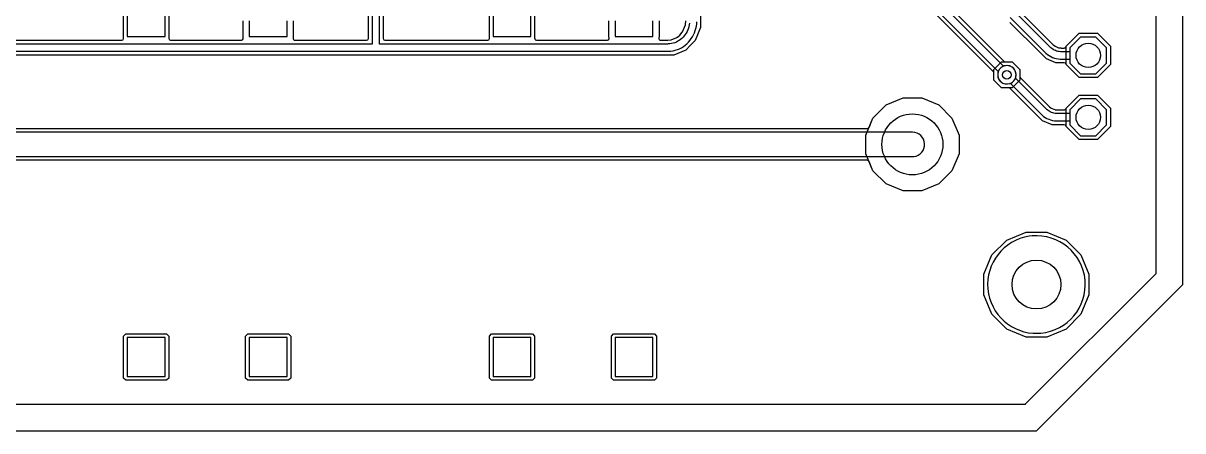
# Model space of a CAD drawing. Header units: millimetres. Extents: x 0 to 95, y 0 to 50.
# Drawn here: x 47.46 to 95, y 0 to 16.72 of the extents above; entities that cross this region are included whole.
import ezdxf

# ---------------------------------------------------------------- set-up
doc = ezdxf.new("R2010")
doc.units = ezdxf.units.MM

msp = doc.modelspace()

# ---------------------------------------------------------------- linework, layer by layer
at = {"layer": '16_copper'}
for points in [[(6.484, 1.092), (88.516, 1.092), (88.524, 1.093), (88.533, 1.094, 0.087654), (88.557, 1.104), (88.563, 1.109), (88.57, 1.115), (93.885, 6.43), (93.891, 6.437), (93.896, 6.443, 0.087651), (93.906, 6.468), (93.907, 6.475), (93.908, 6.484), (93.908, 43.516)], [(77.002, 25.819), (87.663, 15.158), (87.67, 15.153), (87.677, 15.147, 0.087651), (87.701, 15.137), (87.709, 15.137), (87.717, 15.136), (88.009, 15.136), (88.319, 14.825), (88.319, 14.385), (88.009, 14.074), (87.569, 14.074), (87.258, 14.385), (87.258, 14.676), (87.257, 14.685), (87.256, 14.693, 0.087654), (87.246, 14.718), (87.241, 14.723), (87.236, 14.73), (76.575, 25.391)], [(76.682, 25.499), (87.437, 14.744), (87.43, 14.727, 1), (88.148, 14.483), (88.16, 14.531, 0.577349), (87.667, 14.964), (87.649, 14.957), (76.873, 25.732)]]:
    msp.add_lwpolyline(points, format="xyb", dxfattribs=at)
for points in [[(90.747, 14.492), (90.216, 15.023), (90.216, 15.774), (90.747, 16.305), (91.498, 16.305), (92.029, 15.774), (92.029, 15.023), (91.498, 14.492)], [(91.877, 15.086), (91.877, 15.711), (91.435, 16.153), (90.81, 16.153), (90.368, 15.711), (90.368, 15.086), (90.81, 14.645), (91.435, 14.645)], [(83.536, 9.837), (82.834, 10.128), (82.297, 10.665), (82.006, 11.367), (82.006, 12.128), (82.297, 12.83), (82.834, 13.367), (83.536, 13.658), (84.296, 13.658), (84.998, 13.367), (85.536, 12.83), (85.827, 12.128), (85.827, 11.367), (85.536, 10.665), (84.998, 10.128), (84.296, 9.837)], [(90.747, 11.952), (90.216, 12.483), (90.216, 13.234), (90.747, 13.765), (91.498, 13.765), (92.029, 13.234), (92.029, 12.483), (91.498, 11.952)], [(91.877, 12.546), (91.877, 13.171), (91.435, 13.613), (90.81, 13.613), (90.368, 13.171), (90.368, 12.546), (90.81, 12.105), (91.435, 12.105)], [(88.572, 3.848), (87.781, 4.175), (87.175, 4.781), (86.848, 5.572), (86.848, 6.428), (87.175, 7.219), (87.781, 7.825), (88.572, 8.152), (89.428, 8.152), (90.219, 7.825), (90.825, 7.219), (91.152, 6.428), (91.152, 5.572), (90.825, 4.781), (90.219, 4.175), (89.428, 3.848)]]:
    msp.add_lwpolyline(points, close=True, dxfattribs=at)
msp.add_lwpolyline([(89.181, 4.007, 1), (88.819, 7.993), (88.699, 7.978, 0.941339), (89.06, 4)], format="xyb", close=True, dxfattribs=at)
at = {"layer": '1_copper'}
for points in [[(6.484, 1.092), (88.516, 1.092), (88.524, 1.093), (88.533, 1.094, 0.087654), (88.557, 1.104), (88.563, 1.109), (88.57, 1.115), (93.885, 6.43), (93.891, 6.437), (93.896, 6.443, 0.087651), (93.906, 6.468), (93.907, 6.475), (93.908, 6.484), (93.908, 43.516)], [(62.215, 21.167), (62.215, 16.095), (62.216, 16.089, 0.392588), (62.291, 16.019), (66.496, 16.019), (66.502, 16.019, 0.392588), (66.573, 16.095), (66.573, 17.838)], [(58.529, 16.823), (58.529, 16.142), (58.522, 16.115, 0.49317), (58.595, 16.019), (61.534, 16.019), (61.54, 16.019, 0.392588), (61.61, 16.095), (61.61, 20.717)], [(47.051, 16.019), (51.496, 16.019), (51.502, 16.019, 0.392588), (51.573, 16.095), (51.573, 17.838)], [(53.427, 17.838), (53.427, 16.095), (53.428, 16.089, 0.392588), (53.504, 16.019), (56.405, 16.019), (56.409, 16.019), (56.414, 16.019, 0.294752), (56.477, 16.072), (56.478, 16.078), (56.48, 16.084, 0.076222), (56.478, 16.115), (56.471, 16.142), (56.471, 16.823)], [(68.427, 17.838), (68.427, 16.095), (68.428, 16.089, 0.392588), (68.504, 16.019), (71.405, 16.019), (71.409, 16.019), (71.414, 16.019, 0.294752), (71.477, 16.072), (71.478, 16.078), (71.48, 16.084, 0.076222), (71.478, 16.115), (71.471, 16.142), (71.471, 16.823)], [(88.342, 17.178), (89.683, 15.837), (89.686, 15.835), (89.689, 15.832), (89.747, 15.784), (89.748, 15.783), (89.749, 15.783), (89.761, 15.776), (89.766, 15.773, 0.001976), (89.767, 15.772), (89.906, 15.714), (89.907, 15.714), (89.908, 15.714), (89.922, 15.71), (89.928, 15.709, 0.001969), (89.928, 15.709), (90.004, 15.702), (90.007, 15.702), (90.011, 15.701), (90.14, 15.701), (90.146, 15.702, 0.125373), (90.181, 15.713), (90.186, 15.717, 0.17024), (90.215, 15.772), (90.216, 15.774), (90.747, 16.305), (91.498, 16.305), (92.029, 15.774), (92.029, 15.023), (91.498, 14.492), (90.747, 14.492), (90.216, 15.024), (90.215, 15.026, 0.392588), (90.14, 15.096), (89.799, 15.096), (89.406, 15.259), (89.255, 15.409), (89.164, 15.501), (87.914, 16.751)], [(73.529, 16.823), (73.529, 16.142), (73.522, 16.115, 0.49317), (73.595, 16.019), (73.873, 16.019), (73.877, 16.019), (73.881, 16.019), (74.005, 16.031), (74.006, 16.031), (74.007, 16.031), (74.021, 16.035), (74.027, 16.037, 0.001972), (74.027, 16.037), (74.258, 16.132), (74.258, 16.133), (74.259, 16.133), (74.271, 16.14), (74.276, 16.143, 0.001968), (74.277, 16.144), (74.374, 16.223), (74.378, 16.228), (74.383, 16.232, 0.005917), (74.384, 16.234), (74.48, 16.351), (74.481, 16.351), (74.481, 16.352), (74.488, 16.364), (74.492, 16.369, 0.001976), (74.492, 16.37), (74.607, 16.648), (74.607, 16.649), (74.608, 16.649), (74.611, 16.663), (74.612, 16.669, 0.001969), (74.612, 16.67), (74.627, 16.82)], [(24.071, 12.4), (82.068, 12.4), (82.069, 12.4), (82.071, 12.4, 0.218346), (82.128, 12.429), (82.133, 12.438), (82.137, 12.445, 0.00789), (82.138, 12.447), (82.297, 12.83), (82.834, 13.367), (83.536, 13.658), (84.296, 13.658), (84.998, 13.367), (85.536, 12.83), (85.827, 12.128), (85.827, 11.367), (85.536, 10.665), (84.998, 10.128), (84.296, 9.837), (83.536, 9.837), (82.834, 10.128), (82.297, 10.665), (82.138, 11.048), (82.137, 11.049), (82.137, 11.051, 0.21835), (82.088, 11.092), (82.078, 11.094), (82.07, 11.095, 0.007886), (82.068, 11.095), (23.651, 11.095)], [(23.996, 11.248), (83.916, 11.248), (83.972, 11.251, 0.945597), (83.916, 12.248), (24.071, 12.248)]]:
    msp.add_lwpolyline(points, format="xyb", dxfattribs=at)
for points in [[(75.232, 21.615), (75.232, 16.539), (75.011, 16.005), (74.835, 15.829), (74.807, 15.801), (74.621, 15.615), (74.136, 15.414), (32.096, 15.414)], [(61.763, 20.717), (61.763, 15.866), (46.823, 15.866)], [(74.774, 16.721), (74.764, 16.65), (74.749, 16.58), (74.729, 16.512), (74.704, 16.445), (74.674, 16.38), (74.64, 16.317), (74.601, 16.257), (74.559, 16.2), (74.512, 16.146), (74.487, 16.121), (74.463, 16.097), (74.411, 16.053), (74.356, 16.013), (74.297, 15.977), (74.237, 15.946), (74.174, 15.92), (74.109, 15.899), (74.043, 15.883), (73.975, 15.872), (73.907, 15.867), (73.873, 15.866), (62.062, 15.866), (62.062, 20.787)], [(51.725, 17.775), (51.725, 16.175), (53.275, 16.175), (53.275, 17.775)], [(66.725, 17.775), (66.725, 16.175), (68.275, 16.175), (68.275, 17.775)], [(87.928, 16.952), (89.363, 15.517), (89.391, 15.489), (89.453, 15.437), (89.518, 15.392), (89.588, 15.352), (89.66, 15.318), (89.735, 15.29), (89.813, 15.27), (89.892, 15.256), (89.971, 15.249), (90.368, 15.249), (90.368, 15.086), (90.81, 14.645), (91.435, 14.645), (91.877, 15.086), (91.877, 15.711), (91.435, 16.153), (90.81, 16.153), (90.368, 15.711), (90.368, 15.549), (90.011, 15.549), (89.984, 15.549), (89.931, 15.554), (89.878, 15.563), (89.826, 15.577), (89.775, 15.596), (89.727, 15.618), (89.68, 15.645), (89.636, 15.676), (89.595, 15.711), (89.575, 15.729), (88.14, 17.164)], [(32.339, 15.566), (73.919, 15.566), (74.011, 15.573), (74.101, 15.588), (74.191, 15.609), (74.278, 15.638), (74.363, 15.673), (74.445, 15.714), (74.523, 15.762), (74.597, 15.816), (74.667, 15.876), (74.732, 15.941), (74.793, 16.011), (74.849, 16.086), (74.899, 16.164), (74.943, 16.245), (74.982, 16.33), (75.014, 16.417), (75.04, 16.506), (75.06, 16.597), (75.073, 16.688), (75.08, 16.781)], [(56.725, 16.823), (56.725, 16.175), (58.275, 16.175), (58.275, 16.823)], [(71.725, 16.823), (71.725, 16.175), (73.275, 16.175), (73.275, 16.823)]]:
    msp.add_lwpolyline(points, dxfattribs=at)
for points in [[(90.747, 11.952), (90.216, 12.484), (90.215, 12.486, 0.392588), (90.14, 12.556), (89.64, 12.556), (89.247, 12.719), (89.097, 12.869), (88.986, 12.98), (87.914, 14.052), (87.907, 14.057), (87.901, 14.063, 0.087651), (87.876, 14.073), (87.869, 14.073), (87.86, 14.074), (87.569, 14.074), (87.258, 14.385), (87.258, 14.825), (87.569, 15.136), (88.009, 15.136), (88.319, 14.825), (88.319, 14.534), (88.321, 14.525), (88.321, 14.517, 0.087654), (88.332, 14.492), (88.336, 14.487), (88.342, 14.48), (89.413, 13.408), (89.524, 13.297), (89.527, 13.295), (89.53, 13.292), (89.589, 13.244), (89.589, 13.243), (89.59, 13.243), (89.602, 13.236), (89.607, 13.233, 0.00198), (89.608, 13.232), (89.748, 13.174), (89.748, 13.174), (89.749, 13.174), (89.763, 13.17), (89.769, 13.169, 0.001969), (89.769, 13.169), (89.845, 13.162), (89.849, 13.162), (89.852, 13.161), (90.14, 13.161), (90.146, 13.162, 0.125373), (90.181, 13.173), (90.186, 13.177, 0.17024), (90.215, 13.232), (90.216, 13.234), (90.747, 13.765), (91.498, 13.765), (92.029, 13.234), (92.029, 12.483), (91.498, 11.952)], [(89.826, 13.009), (89.772, 13.014), (89.719, 13.023), (89.667, 13.037), (89.617, 13.056), (89.568, 13.078), (89.521, 13.105), (89.477, 13.136), (89.436, 13.171), (89.417, 13.189), (88.14, 14.466), (88.148, 14.483, 1), (87.43, 14.727), (87.417, 14.679, 0.577349), (87.911, 14.246), (87.928, 14.253), (89.204, 12.977), (89.233, 12.949), (89.294, 12.897), (89.36, 12.852), (89.429, 12.812), (89.501, 12.778), (89.577, 12.75), (89.654, 12.73), (89.733, 12.716), (89.812, 12.709), (90.368, 12.709), (90.368, 12.546), (90.81, 12.105), (91.435, 12.105), (91.877, 12.546), (91.877, 13.171), (91.435, 13.613), (90.81, 13.613), (90.368, 13.171), (90.368, 13.009), (89.852, 13.009)], [(89.181, 4.007, 1), (88.819, 7.993), (88.699, 7.978, 0.941339), (89.06, 4)]]:
    msp.add_lwpolyline(points, format="xyb", close=True, dxfattribs=at)
for points in [[(88.572, 3.848), (87.781, 4.175), (87.175, 4.781), (86.848, 5.572), (86.848, 6.428), (87.175, 7.219), (87.781, 7.825), (88.572, 8.152), (89.428, 8.152), (90.219, 7.825), (90.825, 7.219), (91.152, 6.428), (91.152, 5.572), (90.825, 4.781), (90.219, 4.175), (89.428, 3.848)], [(51.662, 2.073), (51.573, 2.162), (51.573, 3.888), (51.662, 3.977), (53.338, 3.977), (53.427, 3.888), (53.427, 2.162), (53.338, 2.073)], [(53.275, 3.825), (51.725, 3.825), (51.725, 2.225), (53.275, 2.225)], [(56.662, 2.073), (56.573, 2.162), (56.573, 3.888), (56.662, 3.977), (58.338, 3.977), (58.427, 3.888), (58.427, 2.162), (58.338, 2.073)], [(58.275, 3.825), (56.725, 3.825), (56.725, 2.225), (58.275, 2.225)], [(66.662, 2.073), (66.573, 2.162), (66.573, 3.888), (66.662, 3.977), (68.338, 3.977), (68.427, 3.888), (68.427, 2.162), (68.338, 2.073)], [(68.275, 3.825), (66.725, 3.825), (66.725, 2.225), (68.275, 2.225)], [(71.662, 2.073), (71.573, 2.162), (71.573, 3.888), (71.662, 3.977), (73.338, 3.977), (73.427, 3.888), (73.427, 2.162), (73.338, 2.073)], [(73.275, 3.825), (71.725, 3.825), (71.725, 2.225), (73.275, 2.225)]]:
    msp.add_lwpolyline(points, close=True, dxfattribs=at)
at = {"layer": 'drills_PTH'}
for centre, radius in [((91.123, 15.399), 0.5), ((91.123, 12.859), 0.5), ((83.916, 11.748), 1.25)]:
    msp.add_circle(centre, radius, dxfattribs=at)
at = {"layer": 'drills_via_1_16'}
for centre, radius in [((87.789, 14.605), 0.175), ((89, 6), 1)]:
    msp.add_circle(centre, radius, dxfattribs=at)
at = {"layer": 'outline'}
msp.add_lwpolyline([(0, 6), (6, 0), (89, 0), (95, 6), (95, 44), (89, 50), (6, 50), (0, 44), (0, 6)], close=True, dxfattribs=at)

doc.saveas('drawing.dxf')
